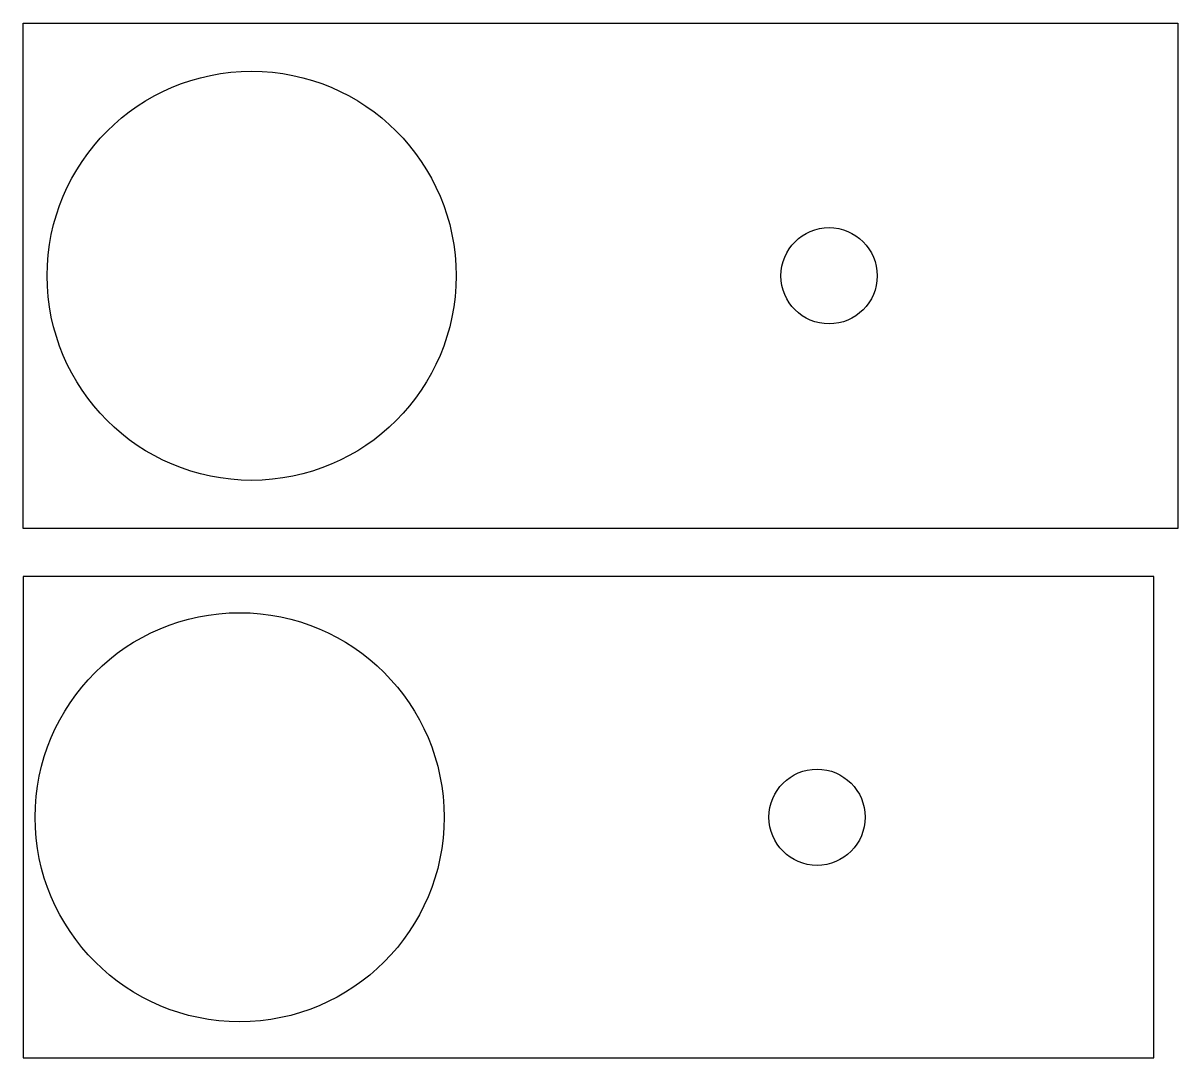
# Model space of a CAD drawing. Header units: millimetres. Extents: x 0 to 240, y -110 to 105.
import ezdxf

# ---------------------------------------------------------------- set-up
doc = ezdxf.new("R2010")
doc.units = ezdxf.units.MM
doc.layers.get('0').update_dxf_attribs({"linetype": 'CONTINUOUS'})

msp = doc.modelspace()

# ---------------------------------------------------------------- linework, layer by layer
for points in [[(240, 0), (0, 0), (0, 105), (240, 105)], [(235, -10), (0, -10), (0, -110), (235, -110)]]:
    msp.add_lwpolyline(points, close=True)
for centre, radius in [((47.5, 52.5), 42.5), ((167.5, 52.5), 10), ((45, -60), 42.5), ((165, -60), 10)]:
    msp.add_circle(centre, radius)

doc.saveas('drawing.dxf')
